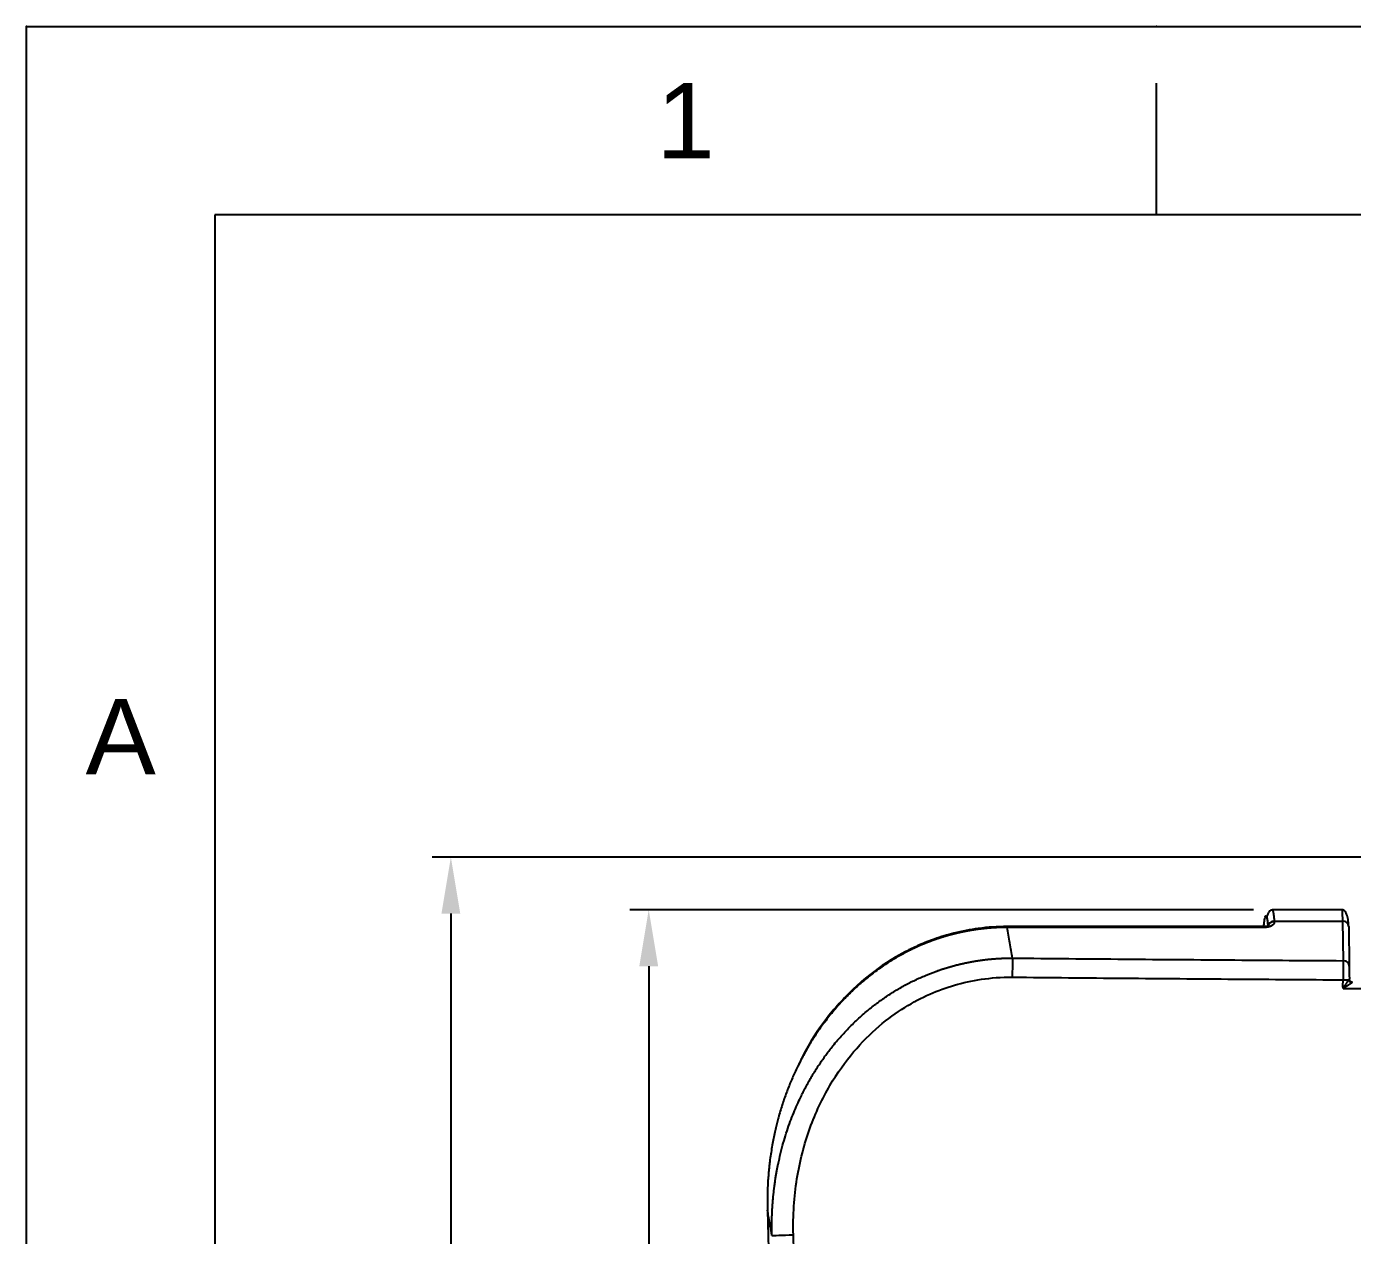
# Model space of a CAD drawing. Header units: millimetres. Extents: x 1301 to 1721, y -207 to 90.
# Drawn here: x 1300.7 to 1371.1, y 26.1 to 90.3 of the extents above; entities that cross this region are included whole.
import ezdxf

# ---------------------------------------------------------------- set-up
doc = ezdxf.new("R2010")
doc.units = ezdxf.units.MM
doc.layers.add('DIM', color=5, linetype='Continuous')
doc.layers.add('FORM', color=7, linetype='Continuous')
doc.styles.get("Standard").update_dxf_attribs({"font": 'arial.ttf'})
doc.dimstyles.new('사본 Standard', dxfattribs={"dimtxt": 2.5, "dimasz": 3, "dimexe": 1, "dimexo": 1, "dimgap": 0.9, "dimtad": 1, "dimdec": 1, "dimdsep": 46, "dimtxsty": 'Standard', "dimcen": 0.09, "dimclrd": 3, "dimclre": 3, "dimclrt": 2, "dimadec": 0, "dimazin": 0, "dimtfac": 1, "dimtdec": 1, "dimtmove": 0, "dimatfit": 3, "dimfxl": 1.25, "dimtolj": 1, "dimtzin": 0, "dimarcsym": 1})

# ---------------------------------------------------------------- blocks, each defined once
blk = doc.blocks.new('*D25')
at = {"layer": 'Defpoints', "color": 0, "transparency": 16777216}
for p in [(1401.494, 46.237), (1323.219, -117.69), (1405.994, -117.69)]:
    blk.add_point(p, dxfattribs=at)
at = {"layer": 'DIM', "linetype": 'ByBlock', "lineweight": -2, "transparency": 16777216}
for p, q in [((1400.494, 46.237), (1322.219, 46.237)), ((1323.219, 43.237), (1323.219, -114.69)), ((1404.994, -117.69), (1322.219, -117.69))]:
    blk.add_line(p, q, dxfattribs=at)
at = {"layer": 'DIM', "transparency": 16777216}
for points in [[(1322.719, 43.237), (1323.719, 43.237), (1323.219, 46.237)], [(1322.719, -114.69), (1323.719, -114.69), (1323.219, -117.69)]]:
    blk.add_solid(points, dxfattribs=at)
at = {"layer": 'DIM', "transparency": 16777216, "insert": (1320.188, -35.727), "char_height": 3, "attachment_point": 5, "rotation": 90}
blk.add_mtext('\\A1;491.7', dxfattribs=at)
blk = doc.blocks.new('*D26')
at = {"layer": 'Defpoints', "color": 0, "transparency": 16777216}
for p in [(1366.828, 43.445), (1333.723, -117.69), (1366.828, -117.69)]:
    blk.add_point(p, dxfattribs=at)
at = {"layer": 'DIM', "linetype": 'ByBlock', "lineweight": -2, "transparency": 16777216}
for p, q in [((1365.828, 43.445), (1332.723, 43.445)), ((1333.723, 40.445), (1333.723, -114.69)), ((1365.828, -117.69), (1332.723, -117.69))]:
    blk.add_line(p, q, dxfattribs=at)
at = {"layer": 'DIM', "transparency": 16777216}
for points in [[(1333.223, 40.445), (1334.223, 40.445), (1333.723, 43.445)], [(1333.223, -114.69), (1334.223, -114.69), (1333.723, -117.69)]]:
    blk.add_solid(points, dxfattribs=at)
at = {"layer": 'DIM', "transparency": 16777216, "insert": (1330.69, -37.123), "char_height": 3, "attachment_point": 5, "rotation": 90}
blk.add_mtext('\\A1;483.4', dxfattribs=at)

msp = doc.modelspace()

# ---------------------------------------------------------------- linework, layer by layer
for p, q in [((1370.569, 43.445), (1366.828, 43.445)), ((1352.759, 42.549), (1352.759, 42.505)), ((1366.441, 42.549), (1352.759, 42.549)), ((1366.441, 42.505), (1352.759, 42.505)), ((1366.441, 42.505), (1366.441, 42.549)), ((1366.937, 42.842), (1370.556, 42.842)), ((1366.937, 42.842), (1366.94, 42.809)), ((1370.556, 42.842), (1370.588, 40.737)), ((1370.889, 42.553), (1370.921, 40.459)), ((1340.028, 27.489), (1340.047, 27.489))]:
    msp.add_line(p, q)
for centre, major_axis, ratio, start_param, end_param in [((1366.937, 42.553), (0.332, 0.03), 0.865135, 1.492426, 3.037052), ((1366.94, 42.52), (-0.332, -0.03), 0.865135, 4.634019, 6.178644), ((1370.556, 42.553), (0.333, 0.005), 0.866001, 6.265733, 7.840892), ((1353.044, 39.864), (0.011, 1.167), 0.016212, 0.523675, 1.572562), ((1370.588, 40.449), (0.333, 0.005), 0.866001, 6.265733, 7.840892), ((1370.591, 39.724), (0.333, 0), 0.00311, 4.701557, 5.889319), ((1371.053, 39.724), (-0.117, 0.119), 0.863872, 0.866187, 2.296795), ((1341.427, 26.183), (-1.166, -0.035), 0.000177, 0.087266, 1.552742)]:
    msp.add_ellipse(centre, major_axis=major_axis, ratio=ratio, start_param=start_param, end_param=end_param)
for points, degree, knots in [([(1366.387, 42.568), (1366.391, 42.608), (1366.408, 42.783), (1366.439, 42.994), (1366.475, 43.113), (1366.509, 43.117), (1366.539, 43.038), (1366.571, 42.871), (1366.593, 42.676), (1366.604, 42.553)], 3, [0, 0, 0, 0, 0.043596, 0.202997, 0.362397, 0.521798, 0.681199, 0.840599, 1, 1, 1, 1]), ([(1366.82, 43.428), (1366.775, 43.43), (1366.684, 43.395), (1366.592, 43.228), (1366.545, 43.086), (1366.532, 43.041)], 3, [0, 0, 0, 0, 0.372291, 0.817408, 1, 1, 1, 1]), ([(1366.828, 43.445), (1366.829, 43.445), (1366.832, 43.444), (1366.836, 43.442), (1366.84, 43.437), (1366.844, 43.431), (1366.849, 43.424), (1366.853, 43.414), (1366.857, 43.404), (1366.861, 43.392), (1366.864, 43.379), (1366.868, 43.364), (1366.872, 43.349), (1366.876, 43.333), (1366.879, 43.315), (1366.883, 43.297), (1366.886, 43.279), (1366.889, 43.259), (1366.892, 43.239), (1366.895, 43.219), (1366.898, 43.198), (1366.901, 43.177), (1366.904, 43.155), (1366.907, 43.134), (1366.91, 43.112), (1366.912, 43.09), (1366.915, 43.068), (1366.917, 43.046), (1366.92, 43.025), (1366.922, 43.003), (1366.924, 42.982), (1366.926, 42.961), (1366.928, 42.94), (1366.93, 42.919), (1366.932, 42.899), (1366.934, 42.88), (1366.935, 42.861), (1366.936, 42.848), (1366.937, 42.842)], 3, [0, 0, 0, 0, 0.032404, 0.071792, 0.110489, 0.148496, 0.185811, 0.222436, 0.258371, 0.293614, 0.328167, 0.362029, 0.3952, 0.427681, 0.459471, 0.49057, 0.520979, 0.550696, 0.579724, 0.60806, 0.635705, 0.66266, 0.688924, 0.714498, 0.739381, 0.763573, 0.787074, 0.809884, 0.832004, 0.853433, 0.874172, 0.894219, 0.913576, 0.932242, 0.950218, 0.967503, 0.984097, 1, 1, 1, 1]), ([(1370.889, 42.558), (1370.884, 42.695), (1370.862, 42.94), (1370.784, 43.218), (1370.677, 43.401), (1370.584, 43.443), (1370.533, 43.444)], 3, [0, 0, 0, 0, 0.242928, 0.49104, 0.743612, 1, 1, 1, 1]), ([(1370.537, 43.443), (1370.537, 43.444), (1370.537, 43.444), (1370.538, 43.447), (1370.54, 43.438), (1370.543, 43.392), (1370.545, 43.355), (1370.547, 43.28), (1370.548, 43.252), (1370.55, 43.188), (1370.55, 43.152), (1370.553, 43.036), (1370.554, 42.946), (1370.556, 42.842)], 3, [0, 0, 0, 0, 0.008183, 0.008183, 0.256137, 0.256137, 0.504091, 0.504091, 0.628068, 0.628068, 0.752046, 0.752046, 1, 1, 1, 1]), ([(1352.759, 42.505), (1352.749, 42.505), (1352.727, 42.505), (1352.695, 42.505), (1352.664, 42.504), (1352.632, 42.504), (1352.6, 42.504), (1352.568, 42.503), (1352.536, 42.502), (1352.504, 42.502), (1352.472, 42.501), (1352.44, 42.5), (1352.408, 42.499), (1352.376, 42.498), (1352.344, 42.497), (1352.312, 42.496), (1352.28, 42.494), (1352.248, 42.493), (1352.216, 42.492), (1352.184, 42.49), (1352.152, 42.488), (1352.12, 42.486), (1352.088, 42.485), (1352.056, 42.483), (1352.024, 42.481), (1351.992, 42.479), (1351.96, 42.476), (1351.928, 42.474), (1351.896, 42.472), (1351.864, 42.469), (1351.832, 42.467), (1351.799, 42.464), (1351.767, 42.461), (1351.735, 42.458), (1351.703, 42.455), (1351.671, 42.452), (1351.639, 42.449), (1351.607, 42.446), (1351.575, 42.443), (1351.543, 42.439), (1351.511, 42.436), (1351.479, 42.432), (1351.447, 42.429), (1351.415, 42.425), (1351.383, 42.421), (1351.351, 42.417), (1351.319, 42.413), (1351.287, 42.409), (1351.255, 42.405), (1351.223, 42.401), (1351.191, 42.396), (1351.159, 42.392), (1351.127, 42.387), (1351.095, 42.383), (1351.063, 42.378), (1351.031, 42.373), (1350.999, 42.368), (1350.967, 42.363), (1350.935, 42.358), (1350.903, 42.353), (1350.871, 42.348), (1350.839, 42.342), (1350.807, 42.337), (1350.776, 42.331), (1350.744, 42.326), (1350.712, 42.32), (1350.68, 42.314), (1350.648, 42.308), (1350.616, 42.302), (1350.584, 42.296), (1350.553, 42.29), (1350.521, 42.284), (1350.489, 42.278), (1350.457, 42.271), (1350.425, 42.265), (1350.394, 42.258), (1350.362, 42.251), (1350.33, 42.245), (1350.298, 42.238), (1350.267, 42.231), (1350.235, 42.224), (1350.203, 42.217), (1350.172, 42.209), (1350.14, 42.202), (1350.108, 42.195), (1350.077, 42.187), (1350.045, 42.18), (1350.013, 42.172), (1349.982, 42.164), (1349.95, 42.156), (1349.919, 42.148), (1349.887, 42.14), (1349.856, 42.132), (1349.824, 42.124), (1349.793, 42.116), (1349.761, 42.107), (1349.73, 42.099), (1349.698, 42.09), (1349.667, 42.081), (1349.636, 42.073), (1349.604, 42.064), (1349.573, 42.055), (1349.542, 42.046), (1349.51, 42.037), (1349.479, 42.028), (1349.448, 42.018), (1349.417, 42.009), (1349.385, 42), (1349.354, 41.99), (1349.323, 41.98), (1349.292, 41.971), (1349.261, 41.961), (1349.23, 41.951), (1349.199, 41.941), (1349.168, 41.931), (1349.137, 41.921), (1349.106, 41.91), (1349.075, 41.9), (1349.044, 41.89), (1349.013, 41.879), (1348.982, 41.869), (1348.951, 41.858), (1348.92, 41.847), (1348.889, 41.836), (1348.859, 41.825), (1348.828, 41.814), (1348.797, 41.803), (1348.766, 41.792), (1348.736, 41.781), (1348.705, 41.769), (1348.674, 41.758), (1348.644, 41.746), (1348.613, 41.735), (1348.583, 41.723), (1348.552, 41.711), (1348.522, 41.699), (1348.491, 41.687), (1348.461, 41.675), (1348.431, 41.663), (1348.4, 41.651), (1348.37, 41.639), (1348.34, 41.626), (1348.31, 41.614), (1348.279, 41.601), (1348.249, 41.588), (1348.219, 41.576), (1348.189, 41.563), (1348.159, 41.55), (1348.129, 41.537), (1348.099, 41.524), (1348.069, 41.511), (1348.039, 41.498), (1348.009, 41.484), (1347.979, 41.471), (1347.949, 41.457), (1347.92, 41.444), (1347.89, 41.43), (1347.86, 41.416), (1347.83, 41.403), (1347.801, 41.389), (1347.771, 41.375), (1347.742, 41.361), (1347.712, 41.346), (1347.683, 41.332), (1347.653, 41.318), (1347.624, 41.303), (1347.594, 41.289), (1347.565, 41.274), (1347.536, 41.26), (1347.507, 41.245), (1347.477, 41.23), (1347.448, 41.215), (1347.419, 41.2), (1347.39, 41.185), (1347.361, 41.17), (1347.332, 41.155), (1347.303, 41.14), (1347.274, 41.124), (1347.071, 41.016), (1346.695, 40.801), (1346.157, 40.455), (1345.626, 40.073), (1345.105, 39.655), (1344.596, 39.2), (1344.102, 38.71), (1343.626, 38.185), (1343.17, 37.626), (1342.832, 37.162), (1342.593, 36.81), (1342.444, 36.58), (1342.296, 36.342), (1342.149, 36.095), (1342.004, 35.84), (1341.861, 35.576), (1341.72, 35.304), (1341.583, 35.023), (1341.448, 34.734), (1341.317, 34.436), (1341.19, 34.13), (1341.068, 33.816), (1340.951, 33.494), (1340.839, 33.164), (1340.732, 32.827), (1340.64, 32.511), (1340.56, 32.213), (1340.488, 31.927), (1340.416, 31.618), (1340.347, 31.286), (1340.28, 30.931), (1340.217, 30.555), (1340.171, 30.229), (1340.139, 29.965), (1340.117, 29.771), (1340.098, 29.585), (1340.082, 29.406), (1340.069, 29.234), (1340.057, 29.07), (1340.048, 28.912), (1340.04, 28.761), (1340.034, 28.618), (1340.03, 28.481), (1340.026, 28.351), (1340.024, 28.229), (1340.023, 28.113), (1340.022, 28.004), (1340.022, 27.901), (1340.023, 27.806), (1340.024, 27.717), (1340.025, 27.635), (1340.027, 27.56), (1340.028, 27.512), (1340.028, 27.489)], 3, [0, 0, 0, 0, 0.001453, 0.002906, 0.00436, 0.005814, 0.007268, 0.008723, 0.010178, 0.011634, 0.01309, 0.014546, 0.016003, 0.01746, 0.018918, 0.020376, 0.021834, 0.023293, 0.024752, 0.026212, 0.027672, 0.029132, 0.030593, 0.032054, 0.033515, 0.034977, 0.036439, 0.037902, 0.039365, 0.040828, 0.042292, 0.043756, 0.04522, 0.046685, 0.04815, 0.049615, 0.051081, 0.052547, 0.054013, 0.05548, 0.056947, 0.058415, 0.059882, 0.06135, 0.062819, 0.064288, 0.065757, 0.067226, 0.068696, 0.070166, 0.071636, 0.073107, 0.074578, 0.07605, 0.077521, 0.078993, 0.080465, 0.081938, 0.083411, 0.084884, 0.086357, 0.087831, 0.089305, 0.09078, 0.092254, 0.093729, 0.095204, 0.09668, 0.098156, 0.099632, 0.101108, 0.102584, 0.104061, 0.105538, 0.107016, 0.108493, 0.109971, 0.111449, 0.112928, 0.114406, 0.115885, 0.117365, 0.118844, 0.120324, 0.121803, 0.123284, 0.124764, 0.126244, 0.127725, 0.129206, 0.130688, 0.132169, 0.133651, 0.135133, 0.136615, 0.138097, 0.13958, 0.141062, 0.142545, 0.144029, 0.145512, 0.146995, 0.148479, 0.149963, 0.151447, 0.152932, 0.154416, 0.155901, 0.157386, 0.158871, 0.160356, 0.161841, 0.163327, 0.164813, 0.166299, 0.167785, 0.169271, 0.170757, 0.172244, 0.17373, 0.175217, 0.176704, 0.178191, 0.179679, 0.181166, 0.182653, 0.184141, 0.185629, 0.187117, 0.188605, 0.190093, 0.191581, 0.19307, 0.194558, 0.196047, 0.197536, 0.199025, 0.200514, 0.202003, 0.203492, 0.204981, 0.20647, 0.20796, 0.209449, 0.210939, 0.212429, 0.213919, 0.215409, 0.216899, 0.218389, 0.219879, 0.221369, 0.222859, 0.224349, 0.22584, 0.22733, 0.228821, 0.230311, 0.231802, 0.233293, 0.234783, 0.236274, 0.237765, 0.239256, 0.240747, 0.242238, 0.243729, 0.24522, 0.246711, 0.248202, 0.249693, 0.251184, 0.252675, 0.254166, 0.255657, 0.257149, 0.25864, 0.260131, 0.261622, 0.29008, 0.319198, 0.348973, 0.379394, 0.410449, 0.442121, 0.474392, 0.50724, 0.54064, 0.552809, 0.565282, 0.578057, 0.591132, 0.604503, 0.618169, 0.632124, 0.646366, 0.660891, 0.675694, 0.690771, 0.706118, 0.721728, 0.737596, 0.753717, 0.770085, 0.782492, 0.795925, 0.810373, 0.825819, 0.842248, 0.859639, 0.877973, 0.887167, 0.896021, 0.904537, 0.912719, 0.920569, 0.928089, 0.935282, 0.942151, 0.948696, 0.954922, 0.960829, 0.966421, 0.971698, 0.976664, 0.981319, 0.985666, 0.989706, 0.993441, 0.996872, 1, 1, 1, 1]), ([(1352.759, 42.549), (1352.242, 42.549), (1351.293, 42.486), (1350, 42.238), (1348.961, 41.924), (1348.139, 41.599), (1347.452, 41.273), (1346.388, 40.688), (1344.981, 39.677), (1343.428, 38.072), (1342.326, 36.532), (1341.824, 35.515), (1341.667, 35.154)], 3, [0, 0, 0, 0, 0.109558, 0.2029, 0.279926, 0.340645, 0.391034, 0.44203, 0.599291, 0.757958, 0.916562, 1, 1, 1, 1]), ([(1366.94, 42.809), (1366.944, 42.766), (1366.926, 42.724), (1366.911, 42.688), (1366.88, 42.656), (1366.853, 42.627), (1366.816, 42.603), (1366.782, 42.58), (1366.74, 42.562), (1366.669, 42.532), (1366.584, 42.517), (1366.514, 42.505), (1366.441, 42.505)], 2, [0, 0, 0, 0.125, 0.125, 0.25, 0.25, 0.375, 0.375, 0.5, 0.5, 0.75, 0.75, 1, 1, 1]), ([(1366.581, 42.549), (1366.579, 42.551), (1366.571, 42.557), (1366.544, 42.555), (1366.492, 42.55), (1366.459, 42.55), (1366.441, 42.549)], 3, [0, 0, 0, 0, 0.123583, 0.550602, 0.770529, 1, 1, 1, 1]), ([(1340.266, 26.148), (1340.265, 26.161), (1340.265, 26.187), (1340.264, 26.227), (1340.263, 26.269), (1340.262, 26.313), (1340.261, 26.359), (1340.261, 26.406), (1340.26, 26.455), (1340.26, 26.505), (1340.26, 26.558), (1340.26, 26.612), (1340.26, 26.668), (1340.26, 26.726), (1340.26, 26.786), (1340.261, 26.847), (1340.262, 26.91), (1340.264, 26.975), (1340.265, 27.042), (1340.267, 27.11), (1340.269, 27.18), (1340.272, 27.252), (1340.275, 27.326), (1340.278, 27.402), (1340.282, 27.48), (1340.287, 27.559), (1340.292, 27.64), (1340.297, 27.723), (1340.303, 27.808), (1340.309, 27.895), (1340.316, 27.984), (1340.324, 28.074), (1340.338, 28.223), (1340.358, 28.426), (1340.388, 28.678), (1340.42, 28.917), (1340.454, 29.143), (1340.488, 29.356), (1340.523, 29.557), (1340.559, 29.744), (1340.593, 29.918), (1340.657, 30.219), (1340.757, 30.642), (1340.905, 31.182), (1341.066, 31.696), (1341.237, 32.185), (1341.416, 32.646), (1341.6, 33.08), (1341.772, 33.45), (1341.927, 33.764), (1342.065, 34.03), (1342.206, 34.289), (1342.352, 34.542), (1342.5, 34.789), (1342.651, 35.03), (1342.805, 35.264), (1342.962, 35.493), (1343.12, 35.714), (1343.281, 35.93), (1343.47, 36.173), (1343.69, 36.443), (1343.944, 36.737), (1344.204, 37.02), (1344.469, 37.292), (1344.738, 37.553), (1345.012, 37.803), (1345.356, 38.101), (1345.777, 38.436), (1346.281, 38.799), (1346.798, 39.132), (1347.326, 39.437), (1347.864, 39.712), (1348.408, 39.957), (1348.797, 40.109), (1349.021, 40.189), (1349.08, 40.21), (1349.139, 40.231), (1349.199, 40.251), (1349.258, 40.271), (1349.318, 40.291), (1349.378, 40.31), (1349.438, 40.329), (1349.498, 40.348), (1349.558, 40.366), (1349.618, 40.384), (1349.678, 40.402), (1349.739, 40.42), (1349.799, 40.437), (1349.86, 40.454), (1349.921, 40.47), (1349.982, 40.486), (1350.043, 40.502), (1350.104, 40.518), (1350.165, 40.533), (1350.226, 40.548), (1350.288, 40.562), (1350.349, 40.577), (1350.411, 40.59), (1350.472, 40.604), (1350.534, 40.617), (1350.596, 40.63), (1350.658, 40.643), (1350.72, 40.655), (1350.782, 40.667), (1350.844, 40.679), (1350.906, 40.69), (1350.968, 40.701), (1351.03, 40.711), (1351.093, 40.722), (1351.155, 40.732), (1351.218, 40.741), (1351.28, 40.751), (1351.343, 40.76), (1351.406, 40.768), (1351.468, 40.776), (1351.531, 40.784), (1351.594, 40.792), (1351.657, 40.799), (1351.719, 40.806), (1351.782, 40.813), (1351.845, 40.819), (1351.908, 40.825), (1351.971, 40.831), (1352.034, 40.836), (1352.097, 40.841), (1352.16, 40.845), (1352.223, 40.85), (1352.287, 40.854), (1352.35, 40.857), (1352.413, 40.86), (1352.476, 40.863), (1352.539, 40.866), (1352.602, 40.868), (1352.666, 40.87), (1352.729, 40.872), (1352.792, 40.873), (1352.855, 40.874), (1352.918, 40.874), (1352.981, 40.874), (1353.023, 40.874), (1353.044, 40.874)], 3, [0, 0, 0, 0, 0.001772, 0.003622, 0.005552, 0.007561, 0.00965, 0.011819, 0.014067, 0.016396, 0.018806, 0.021296, 0.023868, 0.02652, 0.029255, 0.032071, 0.034969, 0.037949, 0.041013, 0.044159, 0.047388, 0.050702, 0.054099, 0.05758, 0.061146, 0.064796, 0.068532, 0.072354, 0.076261, 0.080255, 0.084335, 0.088502, 0.092757, 0.104956, 0.1166, 0.12768, 0.138187, 0.148116, 0.157457, 0.166206, 0.174357, 0.181904, 0.208554, 0.234271, 0.259021, 0.282773, 0.305498, 0.327173, 0.347775, 0.361676, 0.375414, 0.388984, 0.402386, 0.415615, 0.42867, 0.441548, 0.454247, 0.466765, 0.479101, 0.491252, 0.50926, 0.527079, 0.544705, 0.562135, 0.579365, 0.596393, 0.613214, 0.641968, 0.670476, 0.698726, 0.726704, 0.754398, 0.781796, 0.808891, 0.811768, 0.814645, 0.817524, 0.820403, 0.823284, 0.826166, 0.829049, 0.831932, 0.834817, 0.837703, 0.840589, 0.843476, 0.846365, 0.849254, 0.852143, 0.855034, 0.857926, 0.860818, 0.86371, 0.866604, 0.869498, 0.872393, 0.875288, 0.878184, 0.881081, 0.883978, 0.886875, 0.889773, 0.892672, 0.895571, 0.89847, 0.90137, 0.90427, 0.90717, 0.910071, 0.912972, 0.915873, 0.918774, 0.921676, 0.924577, 0.927479, 0.930381, 0.933283, 0.936186, 0.939088, 0.94199, 0.944892, 0.947794, 0.950697, 0.953599, 0.9565, 0.959402, 0.962304, 0.965205, 0.968107, 0.971008, 0.973908, 0.976809, 0.979709, 0.982609, 0.985508, 0.988408, 0.991306, 0.994205, 0.997103, 1, 1, 1, 1]), ([(1370.588, 40.737), (1370.588, 40.686), (1370.588, 40.624), (1370.588, 40.515), (1370.589, 40.477), (1370.589, 40.396), (1370.589, 40.311), (1370.589, 40.219), (1370.589, 40.124), (1370.589, 40.076), (1370.588, 39.927), (1370.588, 39.825), (1370.588, 39.723)], 3, [0, 0, 0, 0, 0.25, 0.25, 0.375, 0.375, 0.5, 0.625, 0.625, 0.75, 0.75, 1, 1, 1, 1]), ([(1370.588, 39.259), (1370.589, 39.262), (1370.593, 39.267), (1370.598, 39.275), (1370.604, 39.284), (1370.61, 39.293), (1370.616, 39.303), (1370.623, 39.313), (1370.63, 39.324), (1370.638, 39.335), (1370.651, 39.354), (1370.667, 39.378), (1370.684, 39.404), (1370.702, 39.431), (1370.722, 39.461), (1370.745, 39.494), (1370.765, 39.524), (1370.783, 39.552), (1370.801, 39.578), (1370.817, 39.603), (1370.832, 39.625), (1370.844, 39.642), (1370.852, 39.654), (1370.857, 39.662), (1370.862, 39.67), (1370.867, 39.677), (1370.872, 39.684), (1370.877, 39.691), (1370.881, 39.697), (1370.885, 39.703), (1370.889, 39.709), (1370.892, 39.714), (1370.896, 39.719), (1370.898, 39.722), (1370.899, 39.724)], 3, [0, 0, 0, 0, 0.014641, 0.030373, 0.0472, 0.065126, 0.084157, 0.104294, 0.125543, 0.147908, 0.171392, 0.238681, 0.289913, 0.324928, 0.39918, 0.467018, 0.528364, 0.583171, 0.640356, 0.694115, 0.74445, 0.791376, 0.810969, 0.830149, 0.848918, 0.867279, 0.885236, 0.902793, 0.919953, 0.936722, 0.953104, 0.969107, 0.984737, 1, 1, 1, 1]), ([(1370.588, 39.259), (1370.59, 39.261), (1370.596, 39.265), (1370.604, 39.271), (1370.613, 39.277), (1370.622, 39.283), (1370.632, 39.289), (1370.641, 39.295), (1370.651, 39.302), (1370.662, 39.309), (1370.672, 39.316), (1370.683, 39.323), (1370.694, 39.33), (1370.705, 39.338), (1370.717, 39.346), (1370.729, 39.353), (1370.741, 39.362), (1370.757, 39.372), (1370.784, 39.39), (1370.827, 39.419), (1370.869, 39.447), (1370.905, 39.471), (1370.929, 39.487), (1370.953, 39.502), (1370.971, 39.515), (1370.985, 39.524), (1370.995, 39.53), (1371.004, 39.536), (1371.012, 39.542), (1371.02, 39.547), (1371.027, 39.552), (1371.033, 39.556), (1371.039, 39.56), (1371.044, 39.563), (1371.049, 39.566), (1371.052, 39.568), (1371.054, 39.569)], 3, [0, 0, 0, 0, 0.016184, 0.032917, 0.050199, 0.068031, 0.086413, 0.105346, 0.124831, 0.144868, 0.165459, 0.186603, 0.208297, 0.23054, 0.253328, 0.276659, 0.30053, 0.324938, 0.374732, 0.460982, 0.58315, 0.635596, 0.687801, 0.73973, 0.791358, 0.815563, 0.838696, 0.860764, 0.881777, 0.901745, 0.920678, 0.938581, 0.955459, 0.971318, 0.986163, 1, 1, 1, 1]), ([(1370.899, 39.724), (1370.9, 39.725), (1370.901, 39.726), (1370.902, 39.728), (1370.904, 39.73), (1370.905, 39.732), (1370.906, 39.734), (1370.908, 39.736), (1370.909, 39.738), (1370.91, 39.74), (1370.911, 39.741), (1370.913, 39.743), (1370.914, 39.744), (1370.915, 39.746), (1370.916, 39.747), (1370.916, 39.748), (1370.917, 39.75), (1370.918, 39.751), (1370.919, 39.752), (1370.919, 39.753), (1370.92, 39.754), (1370.921, 39.755), (1370.921, 39.755), (1370.922, 39.756), (1370.922, 39.757), (1370.923, 39.757), (1370.923, 39.758), (1370.923, 39.759), (1370.924, 39.759), (1370.924, 39.759), (1370.924, 39.76), (1370.924, 39.76), (1370.924, 39.76), (1370.924, 39.76), (1370.924, 39.76), (1370.924, 39.761), (1370.924, 39.761), (1370.924, 39.761)], 3, [0, 0, 0, 0, 0.034331, 0.068272, 0.101826, 0.134997, 0.167791, 0.20021, 0.232259, 0.263944, 0.295268, 0.326235, 0.356852, 0.387122, 0.417051, 0.446643, 0.475903, 0.504838, 0.533451, 0.561748, 0.589735, 0.617417, 0.6448, 0.671889, 0.69869, 0.725208, 0.751451, 0.777422, 0.803129, 0.828578, 0.853774, 0.878724, 0.903434, 0.92791, 0.952159, 0.976187, 1, 1, 1, 1]), ([(1371.091, 39.594), (1371.09, 39.594), (1371.087, 39.594), (1371.084, 39.594), (1371.08, 39.594), (1371.076, 39.595), (1371.072, 39.595), (1371.068, 39.595), (1371.064, 39.596), (1371.06, 39.597), (1371.056, 39.597), (1371.053, 39.598), (1371.049, 39.599), (1371.045, 39.6), (1371.041, 39.602), (1371.037, 39.603), (1371.033, 39.604), (1371.029, 39.606), (1371.025, 39.608), (1371.021, 39.609), (1371.017, 39.611), (1371.013, 39.613), (1371.009, 39.615), (1371.005, 39.618), (1371.001, 39.62), (1370.998, 39.622), (1370.994, 39.625), (1370.99, 39.628), (1370.987, 39.63), (1370.983, 39.633), (1370.98, 39.636), (1370.977, 39.639), (1370.972, 39.644), (1370.967, 39.649), (1370.961, 39.656), (1370.956, 39.663), (1370.951, 39.67), (1370.947, 39.677), (1370.943, 39.685), (1370.939, 39.692), (1370.936, 39.7), (1370.933, 39.708), (1370.931, 39.715), (1370.929, 39.723), (1370.927, 39.731), (1370.926, 39.738), (1370.925, 39.746), (1370.925, 39.753), (1370.924, 39.758), (1370.924, 39.761)], 3, [0, 0, 0, 0, 0.01418, 0.028515, 0.043004, 0.057645, 0.072436, 0.087376, 0.102463, 0.117694, 0.133067, 0.14858, 0.16423, 0.180012, 0.195926, 0.211966, 0.228129, 0.244411, 0.260808, 0.277316, 0.29393, 0.310646, 0.327458, 0.344361, 0.361349, 0.378419, 0.395563, 0.412776, 0.430051, 0.447384, 0.464767, 0.482194, 0.499659, 0.53354, 0.567253, 0.600751, 0.633992, 0.666932, 0.699531, 0.731751, 0.763559, 0.794923, 0.825813, 0.856204, 0.886074, 0.915404, 0.944177, 0.972379, 1, 1, 1, 1]), ([(1371.054, 39.569), (1371.065, 39.577), (1371.074, 39.583), (1371.084, 39.589), (1371.087, 39.591), (1371.09, 39.593), (1371.091, 39.594), (1371.091, 39.594)], 3, [0, 0, 0, 0, 0.5, 0.5, 0.75, 0.75, 1, 1, 1, 1]), ([(1340.028, 27.489), (1340.232, 20.182), (1340.932, 5.791), (1342.502, -12.946), (1344.164, -28.411), (1345.618, -39.666), (1347.054, -49.203), (1348.722, -57.341), (1350.946, -64.953), (1355.567, -77.211), (1362.615, -89.879), (1374.37, -103.947), (1384.929, -112.292), (1396.395, -116.827), (1402.814, -117.69), (1405.994, -117.69)], 3, [0, 0, 0, 0, 0.126507, 0.249383, 0.325018, 0.394834, 0.445255, 0.491797, 0.538628, 0.581857, 0.717033, 0.7871, 0.890283, 0.947336, 1, 1, 1, 1]), ([(1377.535, -104.306), (1377.519, -104.292), (1377.482, -104.259), (1377.42, -104.204), (1377.347, -104.138), (1377.261, -104.062), (1377.164, -103.974), (1377.056, -103.876), (1376.935, -103.766), (1376.804, -103.646), (1376.66, -103.514), (1376.464, -103.333), (1376.226, -103.11), (1375.957, -102.857), (1375.709, -102.62), (1375.383, -102.307), (1374.961, -101.894), (1374.4, -101.335), (1373.876, -100.8), (1373.36, -100.263), (1372.879, -99.754), (1372.412, -99.249), (1371.998, -98.792), (1371.643, -98.396), (1371.288, -97.994), (1370.917, -97.569), (1370.516, -97.103), (1370.074, -96.581), (1369.591, -96.002), (1368.895, -95.15), (1368.1, -94.149), (1367.317, -93.128), (1366.807, -92.448), (1366.467, -91.988), (1366.207, -91.632), (1365.94, -91.262), (1365.674, -90.891), (1365.409, -90.517), (1365.082, -90.051), (1364.694, -89.49), (1364.248, -88.833), (1363.89, -88.298), (1363.605, -87.865), (1363.375, -87.514), (1363.105, -87.096), (1362.801, -86.622), (1362.479, -86.111), (1362.153, -85.586), (1361.892, -85.161), (1361.686, -84.821), (1361.523, -84.551), (1361.332, -84.233), (1361.115, -83.865), (1360.781, -83.294), (1360.395, -82.624), (1359.932, -81.8), (1359.472, -80.967), (1359.023, -80.131), (1358.644, -79.412), (1358.375, -78.892), (1358.185, -78.521), (1357.992, -78.139), (1357.767, -77.691), (1357.486, -77.12), (1357.21, -76.552), (1356.942, -75.99), (1356.684, -75.44), (1356.469, -74.977), (1356.286, -74.576), (1356.122, -74.214), (1355.928, -73.781), (1355.66, -73.175), (1355.363, -72.491), (1354.929, -71.468), (1354.515, -70.459), (1354.112, -69.439), (1353.837, -68.728), (1353.596, -68.091), (1353.369, -67.483), (1353.147, -66.873), (1352.928, -66.262), (1352.764, -65.795), (1352.637, -65.428), (1352.531, -65.118), (1352.381, -64.675), (1352.178, -64.066), (1351.956, -63.38), (1351.762, -62.769), (1351.62, -62.311), (1351.512, -61.958), (1351.405, -61.605), (1351.299, -61.252), (1351.195, -60.898), (1351.092, -60.544), (1350.99, -60.189), (1350.912, -59.911), (1350.844, -59.668), (1350.774, -59.416), (1350.67, -59.037), (1350.534, -58.53), (1350.367, -57.895), (1350.248, -57.427), (1350.184, -57.172), (1350.184, -57.17), (1350.183, -57.168), (1350.182, -57.165), (1350.181, -57.16), (1350.18, -57.155), (1350.178, -57.149), (1350.177, -57.141), (1350.175, -57.133), (1350.172, -57.124), (1350.17, -57.114), (1350.167, -57.103), (1350.164, -57.091), (1350.161, -57.078), (1350.157, -57.064), (1350.154, -57.049), (1350.15, -57.033), (1350.145, -57.016), (1350.141, -56.999), (1350.136, -56.98), (1350.131, -56.96), (1350.126, -56.939), (1350.121, -56.918), (1350.115, -56.895), (1350.11, -56.872), (1350.103, -56.847), (1350.097, -56.822), (1350.091, -56.795), (1350.084, -56.768), (1350.077, -56.739), (1350.07, -56.71), (1350.062, -56.68), (1350.055, -56.648), (1350.047, -56.616), (1350.039, -56.583), (1350.03, -56.549), (1350.022, -56.514), (1350.013, -56.477), (1350.004, -56.44), (1349.995, -56.402), (1349.985, -56.363), (1349.976, -56.323), (1349.966, -56.282), (1349.956, -56.24), (1349.946, -56.198), (1349.935, -56.154), (1349.924, -56.109), (1349.913, -56.063), (1349.902, -56.016), (1349.891, -55.969), (1349.879, -55.92), (1349.868, -55.87), (1349.856, -55.82), (1349.844, -55.768), (1349.831, -55.715), (1349.819, -55.662), (1349.806, -55.607), (1349.793, -55.552), (1349.78, -55.495), (1349.767, -55.438), (1349.753, -55.38), (1349.739, -55.32), (1349.725, -55.26), (1349.711, -55.198), (1349.697, -55.136), (1349.683, -55.073), (1349.668, -55.009), (1349.653, -54.943), (1349.638, -54.877), (1349.623, -54.81), (1349.608, -54.742), (1349.592, -54.673), (1349.577, -54.602), (1349.561, -54.531), (1349.545, -54.459), (1349.529, -54.386), (1349.512, -54.312), (1349.496, -54.237), (1349.479, -54.161), (1349.462, -54.084), (1349.445, -54.006), (1349.428, -53.927), (1349.411, -53.847), (1349.393, -53.766), (1349.376, -53.685), (1349.358, -53.602), (1349.34, -53.518), (1349.322, -53.433), (1349.304, -53.347), (1349.285, -53.26), (1349.267, -53.172), (1349.248, -53.084), (1349.23, -52.994), (1349.211, -52.903), (1349.192, -52.811), (1349.173, -52.719), (1349.153, -52.625), (1349.134, -52.53), (1349.114, -52.435), (1349.095, -52.338), (1349.075, -52.24), (1349.055, -52.142), (1349.035, -52.042), (1349.015, -51.941), (1348.995, -51.84), (1348.975, -51.737), (1348.954, -51.633), (1348.934, -51.529), (1348.913, -51.423), (1348.892, -51.317), (1348.871, -51.209), (1348.85, -51.1), (1348.829, -50.991), (1348.808, -50.88), (1348.787, -50.769), (1348.765, -50.656), (1348.744, -50.543), (1348.722, -50.428), (1348.701, -50.312), (1348.679, -50.196), (1348.657, -50.078), (1348.635, -49.96), (1348.613, -49.84), (1348.591, -49.72), (1348.569, -49.598), (1348.547, -49.476), (1348.525, -49.352), (1348.502, -49.228), (1348.48, -49.102), (1348.457, -48.976), (1348.435, -48.848), (1348.412, -48.72), (1348.389, -48.59), (1348.367, -48.46), (1348.344, -48.328), (1348.321, -48.196), (1348.298, -48.062), (1348.275, -47.928), (1348.252, -47.792), (1348.228, -47.656), (1348.205, -47.518), (1348.182, -47.38), (1348.159, -47.24), (1348.135, -47.1), (1348.112, -46.958), (1348.088, -46.816), (1348.065, -46.672), (1348.041, -46.528), (1348.017, -46.382), (1347.993, -46.236), (1347.97, -46.088), (1347.946, -45.94), (1347.922, -45.79), (1347.898, -45.64), (1347.874, -45.488), (1347.85, -45.336), (1347.826, -45.182), (1347.802, -45.028), (1347.777, -44.872), (1347.753, -44.716), (1347.729, -44.558), (1347.704, -44.4), (1347.68, -44.24), (1347.656, -44.08), (1347.631, -43.918), (1347.606, -43.756), (1347.582, -43.592), (1347.557, -43.428), (1347.532, -43.262), (1347.508, -43.096), (1347.483, -42.928), (1347.458, -42.76), (1347.433, -42.59), (1347.408, -42.419), (1347.383, -42.248), (1347.358, -42.075), (1347.332, -41.902), (1347.307, -41.727), (1347.282, -41.552), (1347.257, -41.375), (1347.231, -41.198), (1347.206, -41.019), (1347.18, -40.84), (1347.154, -40.659), (1347.129, -40.478), (1347.103, -40.295), (1347.077, -40.112), (1347.051, -39.927), (1347.025, -39.742), (1346.999, -39.555), (1346.973, -39.368), (1346.947, -39.179), (1346.92, -38.99), (1346.894, -38.799), (1346.868, -38.608), (1346.841, -38.415), (1346.815, -38.222), (1346.788, -38.027), (1346.761, -37.832), (1346.735, -37.635), (1346.708, -37.438), (1346.681, -37.239), (1346.654, -37.04), (1346.627, -36.84), (1346.6, -36.638), (1346.573, -36.436), (1346.546, -36.232), (1346.519, -36.028), (1346.492, -35.822), (1346.465, -35.616), (1346.437, -35.409), (1346.41, -35.2), (1346.383, -34.991), (1346.355, -34.78), (1346.328, -34.569), (1346.3, -34.357), (1346.273, -34.143), (1346.245, -33.929), (1346.217, -33.713), (1346.19, -33.497), (1346.162, -33.28), (1346.134, -33.061), (1346.107, -32.842), (1346.079, -32.622), (1346.051, -32.4), (1346.023, -32.178), (1345.995, -31.954), (1345.967, -31.73), (1345.939, -31.505), (1345.911, -31.278), (1345.883, -31.051), (1345.855, -30.823), (1345.827, -30.593), (1345.799, -30.363), (1345.77, -30.132), (1345.742, -29.899), (1345.714, -29.666), (1345.686, -29.432), (1345.658, -29.196), (1345.629, -28.96), (1345.601, -28.722), (1345.573, -28.484), (1345.544, -28.245), (1345.516, -28.004), (1345.487, -27.763), (1345.459, -27.521), (1345.431, -27.277), (1345.402, -27.033), (1345.374, -26.788), (1345.345, -26.541), (1345.317, -26.294), (1345.288, -26.046), (1345.26, -25.796), (1345.231, -25.546), (1345.203, -25.295), (1345.174, -25.042), (1345.146, -24.789), (1345.117, -24.535), (1345.089, -24.279), (1345.06, -24.023), (1345.031, -23.766), (1345.003, -23.507), (1344.974, -23.248), (1344.946, -22.988), (1344.917, -22.726), (1344.889, -22.464), (1344.86, -22.201), (1344.831, -21.936), (1344.803, -21.671), (1344.774, -21.405), (1344.746, -21.137), (1344.717, -20.869), (1344.688, -20.6), (1344.66, -20.329), (1344.631, -20.058), (1344.603, -19.786), (1344.574, -19.512), (1344.546, -19.238), (1344.517, -18.963), (1344.489, -18.686), (1344.46, -18.409), (1344.432, -18.131), (1344.403, -17.851), (1344.375, -17.571), (1344.346, -17.29), (1344.318, -17.007), (1344.289, -16.724), (1344.261, -16.44), (1344.232, -16.154), (1344.204, -15.868), (1344.176, -15.58), (1344.147, -15.292), (1344.119, -15.003), (1344.091, -14.712), (1344.062, -14.421), (1344.034, -14.129), (1344.006, -13.835), (1343.977, -13.541), (1343.949, -13.246), (1343.921, -12.949), (1343.893, -12.652), (1343.865, -12.354), (1343.837, -12.054), (1343.808, -11.754), (1343.78, -11.452), (1343.752, -11.15), (1343.724, -10.847), (1343.697, -10.542), (1343.669, -10.237), (1343.641, -9.931), (1343.613, -9.623), (1343.585, -9.315), (1343.558, -9.005), (1343.53, -8.695), (1343.502, -8.384), (1343.475, -8.071), (1343.447, -7.758), (1343.42, -7.444), (1343.393, -7.128), (1343.365, -6.812), (1343.338, -6.494), (1343.311, -6.176), (1343.284, -5.857), (1343.257, -5.536), (1343.23, -5.215), (1343.203, -4.892), (1343.176, -4.569), (1343.149, -4.245), (1343.123, -3.919), (1343.096, -3.593), (1343.07, -3.265), (1343.043, -2.937), (1343.017, -2.607), (1342.991, -2.277), (1342.964, -1.946), (1342.938, -1.613), (1342.912, -1.28), (1342.887, -0.945), (1342.861, -0.61), (1342.835, -0.273), (1342.809, 0.064), (1342.784, 0.403), (1342.759, 0.742), (1342.733, 1.083), (1342.708, 1.424), (1342.683, 1.767), (1342.658, 2.11), (1342.633, 2.455), (1342.609, 2.8), (1342.584, 3.147), (1342.56, 3.494), (1342.535, 3.843), (1342.511, 4.192), (1342.487, 4.543), (1342.463, 4.894), (1342.439, 5.247), (1342.416, 5.6), (1342.392, 5.955), (1342.369, 6.31), (1342.345, 6.667), (1342.322, 7.024), (1342.299, 7.383), (1342.277, 7.742), (1342.254, 8.103), (1342.231, 8.465), (1342.209, 8.827), (1342.187, 9.191), (1342.165, 9.555), (1342.143, 9.921), (1342.121, 10.287), (1342.1, 10.655), (1342.078, 11.024), (1342.057, 11.393), (1342.036, 11.764), (1342.015, 12.136), (1341.995, 12.508), (1341.974, 12.882), (1341.954, 13.256), (1341.934, 13.632), (1341.914, 14.009), (1341.894, 14.386), (1341.875, 14.765), (1341.855, 15.145), (1341.836, 15.525), (1341.817, 15.907), (1341.799, 16.29), (1341.78, 16.673), (1341.762, 17.058), (1341.744, 17.444), (1341.726, 17.83), (1341.708, 18.218), (1341.691, 18.607), (1341.674, 18.996), (1341.657, 19.387), (1341.64, 19.779), (1341.623, 20.172), (1341.607, 20.565), (1341.591, 20.96), (1341.575, 21.356), (1341.56, 21.752), (1341.545, 22.15), (1341.53, 22.549), (1341.515, 22.949), (1341.5, 23.349), (1341.486, 23.751), (1341.472, 24.154), (1341.458, 24.558), (1341.445, 24.962), (1341.432, 25.368), (1341.419, 25.775), (1341.411, 26.046), (1341.406, 26.182)], 3, [0, 0, 0, 0, 0.000477, 0.001069, 0.001777, 0.0026, 0.003537, 0.004591, 0.005759, 0.007043, 0.008442, 0.009956, 0.012806, 0.015463, 0.017926, 0.020194, 0.025203, 0.030662, 0.03725, 0.041344, 0.046713, 0.052351, 0.056173, 0.059995, 0.063816, 0.067738, 0.072156, 0.077071, 0.082484, 0.088394, 0.100785, 0.110034, 0.116138, 0.119097, 0.12237, 0.125647, 0.128929, 0.132215, 0.135507, 0.141212, 0.146918, 0.152624, 0.15508, 0.158094, 0.161668, 0.1658, 0.170241, 0.174681, 0.179121, 0.180987, 0.183254, 0.185921, 0.188988, 0.192455, 0.200184, 0.205657, 0.212829, 0.220691, 0.226119, 0.23033, 0.233325, 0.235104, 0.239554, 0.244126, 0.248819, 0.25318, 0.257542, 0.261903, 0.264195, 0.267047, 0.270458, 0.274429, 0.281321, 0.286533, 0.298391, 0.304815, 0.310168, 0.314832, 0.319496, 0.32416, 0.328824, 0.333487, 0.334835, 0.337188, 0.340548, 0.344914, 0.351033, 0.35608, 0.358731, 0.361381, 0.364031, 0.366681, 0.36933, 0.37198, 0.374629, 0.377279, 0.378207, 0.380083, 0.382907, 0.386678, 0.391398, 0.397065, 0.397069, 0.397079, 0.397097, 0.397122, 0.397154, 0.397193, 0.39724, 0.397293, 0.397354, 0.397422, 0.397496, 0.397578, 0.397667, 0.397763, 0.397867, 0.397977, 0.398095, 0.398219, 0.398351, 0.39849, 0.398636, 0.398789, 0.398949, 0.399116, 0.399291, 0.399473, 0.399661, 0.399857, 0.40006, 0.40027, 0.400487, 0.400712, 0.400943, 0.401181, 0.401427, 0.40168, 0.40194, 0.402207, 0.402481, 0.402762, 0.403051, 0.403346, 0.403649, 0.403958, 0.404275, 0.404599, 0.40493, 0.405268, 0.405614, 0.405966, 0.406326, 0.406693, 0.407066, 0.407447, 0.407835, 0.408231, 0.408633, 0.409042, 0.409459, 0.409883, 0.410313, 0.410751, 0.411196, 0.411648, 0.412108, 0.412574, 0.413048, 0.413528, 0.414016, 0.414511, 0.415013, 0.415522, 0.416039, 0.416562, 0.417093, 0.41763, 0.418175, 0.418727, 0.419286, 0.419852, 0.420426, 0.421006, 0.421594, 0.422188, 0.42279, 0.423399, 0.424015, 0.424639, 0.425269, 0.425907, 0.426551, 0.427203, 0.427862, 0.428528, 0.429201, 0.429881, 0.430569, 0.431264, 0.431965, 0.432674, 0.43339, 0.434113, 0.434844, 0.435581, 0.436326, 0.437077, 0.437836, 0.438602, 0.439375, 0.440156, 0.440943, 0.441738, 0.442539, 0.443348, 0.444164, 0.444987, 0.445818, 0.446655, 0.4475, 0.448351, 0.44921, 0.450076, 0.450949, 0.45183, 0.452717, 0.453612, 0.454513, 0.455422, 0.456338, 0.457262, 0.458192, 0.459129, 0.460074, 0.461026, 0.461985, 0.462951, 0.463924, 0.464905, 0.465892, 0.466887, 0.467889, 0.468898, 0.469914, 0.470937, 0.471968, 0.473005, 0.47405, 0.475102, 0.476161, 0.477228, 0.478301, 0.479382, 0.48047, 0.481565, 0.482667, 0.483776, 0.484893, 0.486016, 0.487147, 0.488285, 0.48943, 0.490583, 0.491742, 0.492909, 0.494083, 0.495264, 0.496452, 0.497647, 0.49885, 0.500059, 0.501276, 0.5025, 0.503732, 0.50497, 0.506215, 0.507468, 0.508728, 0.509995, 0.511269, 0.512551, 0.513839, 0.515135, 0.516438, 0.517748, 0.519065, 0.520389, 0.521721, 0.52306, 0.524406, 0.525759, 0.527119, 0.528486, 0.529861, 0.531242, 0.532631, 0.534027, 0.53543, 0.53684, 0.538258, 0.539682, 0.541114, 0.542553, 0.543999, 0.545452, 0.546912, 0.54838, 0.549854, 0.551336, 0.552825, 0.554321, 0.555824, 0.557334, 0.558851, 0.560376, 0.561907, 0.563446, 0.564992, 0.566545, 0.568105, 0.569673, 0.571247, 0.572829, 0.574418, 0.576014, 0.577617, 0.579227, 0.580844, 0.582469, 0.5841, 0.585739, 0.587385, 0.589038, 0.590698, 0.592366, 0.59404, 0.595722, 0.597411, 0.599107, 0.60081, 0.60252, 0.604237, 0.605962, 0.607694, 0.609433, 0.611178, 0.612932, 0.614692, 0.616459, 0.618234, 0.620015, 0.621804, 0.6236, 0.625403, 0.627214, 0.629031, 0.630856, 0.632687, 0.634526, 0.636372, 0.638225, 0.640086, 0.641953, 0.643828, 0.645709, 0.647598, 0.649494, 0.651397, 0.653308, 0.655225, 0.65715, 0.659082, 0.661021, 0.662967, 0.66492, 0.66688, 0.668848, 0.670822, 0.672804, 0.674793, 0.676789, 0.678792, 0.680803, 0.68282, 0.684845, 0.686877, 0.688915, 0.690962, 0.693015, 0.695075, 0.697143, 0.699217, 0.701299, 0.703388, 0.705484, 0.707588, 0.709698, 0.711816, 0.71394, 0.716072, 0.718211, 0.720357, 0.72251, 0.724671, 0.726838, 0.729013, 0.731195, 0.733383, 0.735579, 0.737783, 0.739993, 0.74221, 0.744435, 0.746667, 0.748906, 0.751152, 0.753405, 0.755665, 0.757933, 0.760207, 0.762489, 0.764778, 0.767074, 0.769377, 0.771687, 0.774004, 0.776329, 0.778661, 0.780999, 0.783345, 0.785698, 0.788059, 0.790426, 0.792801, 0.795182, 0.797571, 0.799967, 0.80237, 0.80478, 0.807197, 0.809622, 0.812053, 0.814492, 0.816938, 0.819391, 0.821851, 0.824319, 0.826793, 0.829274, 0.831763, 0.834259, 0.836762, 0.839272, 0.841789, 0.844314, 0.846845, 0.849384, 0.85193, 0.854483, 0.857043, 0.85961, 0.862184, 0.864766, 0.867354, 0.86995, 0.872553, 0.875163, 0.87778, 0.880404, 0.883036, 0.885674, 0.88832, 0.890973, 0.893633, 0.8963, 0.898974, 0.901656, 0.904344, 0.90704, 0.909743, 0.912453, 0.91517, 0.917894, 0.920625, 0.923364, 0.926109, 0.928862, 0.931622, 0.934389, 0.937163, 0.939944, 0.942733, 0.945528, 0.948331, 0.951141, 0.953958, 0.956782, 0.959613, 0.962452, 0.965297, 0.96815, 0.97101, 0.973877, 0.976751, 0.979632, 0.98252, 0.985416, 0.988318, 0.991228, 0.994145, 0.997069, 1, 1, 1, 1])]:
    msp.add_open_spline(points, degree=degree, knots=knots)
for points in [[(1353.044, 40.874), (1352.998, 41.139), (1352.904, 41.675), (1352.808, 42.226), (1352.759, 42.505)], [(1353.044, 40.874), (1355.047, 40.855), (1359.017, 40.82), (1364.865, 40.775), (1368.692, 40.749), (1370.588, 40.737)], [(1370.921, 40.449), (1370.922, 40.4), (1370.923, 40.281), (1370.924, 40.056), (1370.924, 39.866), (1370.924, 39.761)], [(1341.406, 26.182), (1341.375, 27.218), (1341.509, 29.189), (1342.218, 31.905), (1343.309, 34.188), (1344.585, 35.961), (1345.952, 37.315), (1347.325, 38.303), (1348.651, 38.993), (1349.943, 39.464), (1351.35, 39.783), (1352.445, 39.867), (1353.026, 39.862)], [(1353.026, 39.862), (1355.03, 39.843), (1359.005, 39.807), (1364.859, 39.761), (1368.69, 39.735), (1370.588, 39.723)], [(1370.588, 39.259), (1370.586, 39.414), (1370.589, 39.569), (1370.588, 39.723)], [(1370.588, 39.259), (1382.389, 39.259), (1394.192, 39.259), (1405.994, 39.259)], [(1340.266, 26.148), (1340.227, 26.367), (1340.148, 26.81), (1340.068, 27.261), (1340.028, 27.489)]]:
    msp.add_open_spline(points, degree=3)
at = {"layer": 'FORM'}
for p, q in [((1360.688, 80.336), (1360.688, 87.336)), ((1710.688, 80.336), (1310.688, 80.336)), ((1310.688, 80.336), (1310.688, -196.664))]:
    msp.add_line(p, q, dxfattribs=at)
at = {"layer": 'FORM', "color": 7, "linetype": 'Continuous'}
msp.add_lwpolyline([(1300.688, 90.336), (1720.688, 90.336), (1720.688, -206.664), (1300.688, -206.664)], close=True, dxfattribs=at)
at = {"layer": 'FORM'}
for p in [(1300.688, 90.336), (1360.688, 90.336)]:
    msp.add_point(p, dxfattribs=at)

# ---------------------------------------------------------------- texts
at = {"layer": 'FORM', "char_height": 4, "attachment_point": 5}
for s, width, insert in [('1', 50, (1335.688, 85.336)), ('A', 10, (1305.688, 52.636))]:
    msp.add_mtext_dynamic_manual_height_columns(s, width=width, gutter_width=12.5, heights=[0], dxfattribs=dict(at, insert=insert))

# ---------------------------------------------------------------- dimensions: what is measured, and where the dimension line sits
at = {"layer": 'DIM'}
for base, p1, p2, text, picture, middle in [((1323.219, -117.69), (1401.494, 46.237), (1405.994, -117.69), '491.7', '*D25', (1320.188, -35.727)), ((1333.723, -117.69), (1366.828, 43.445), (1366.828, -117.69), '483.4', '*D26', (1330.69, -37.123))]:
    dim = msp.add_linear_dim(base=base, p1=p1, p2=p2, angle=90, text=text, dimstyle='사본 Standard', override={"dimtxt": 3, "dimgap": 1.5, "dimcen": 0, "dimclrd": 256, "dimclre": 256, "dimclrt": 256, "dimtofl": 0}, dxfattribs=at)
    dim.commit()
    dim.dimension.update_dxf_attribs({"geometry": picture, "text_midpoint": middle})

doc.saveas('drawing.dxf')
